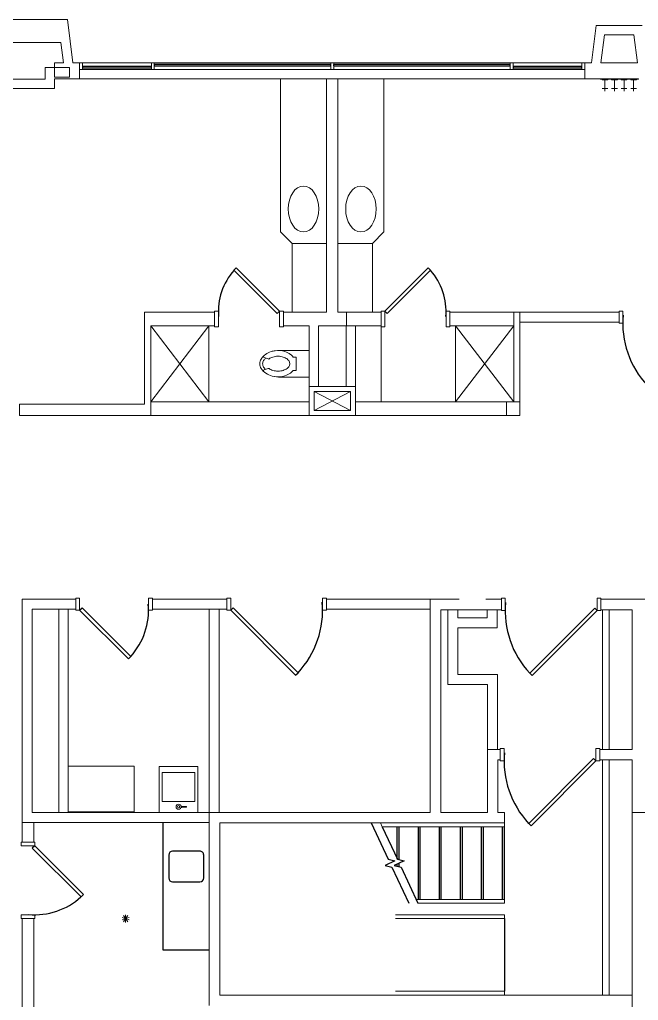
# Model space of a CAD drawing. Header units: inches. Extents: x -3174 to 3292, y 161 to 3697.
# Drawn here: x 558 to 882, y 3184 to 3697 of the extents above; entities that cross this region are included whole.
import ezdxf

# ---------------------------------------------------------------- set-up
doc = ezdxf.new("R2010")
doc.units = ezdxf.units.IN
doc.header["$LTSCALE"] = 96
doc.header["$MEASUREMENT"] = 0
for name, color, linetype, lineweight in [('A-DETL', 5, 'CONTINUOUS', 18), ('A-DETL-GENF', 3, 'CONTINUOUS', 18), ('A-FLOR-HRAL', 1, 'CONTINUOUS', 18), ('A-GENM', 6, 'CONTINUOUS', 18), ('A-GLAZ-CWMG', 3, 'CONTINUOUS', 18), ('I-WALL', 2, 'CONTINUOUS', 18), ('P-SANR-FIXT', 6, 'CONTINUOUS', 18)]:
    doc.layers.add(name, color=color, linetype=linetype, lineweight=lineweight)
for name, color, linetype in [('A-DOOR', 2, 'CONTINUOUS'), ('A-FLOR-CASE', 3, 'CONTINUOUS'), ('A-FLOR-STRS', 2, 'CONTINUOUS'), ('A-GLAZ', 2, 'CONTINUOUS')]:
    doc.layers.add(name, color=color, linetype=linetype)

# ---------------------------------------------------------------- blocks, each defined once
blk = doc.blocks.new('Eg_toilet_2D - Eg_toilet_2D-690829-258679-fp05')
at = {"layer": 'P-SANR-FIXT', "color": 253}
for p, q in [((0, 7), (14.87, 7)), ((6.71, 3.45), (8.26, 3.45)), ((6.71, -3.55), (6.71, 3.45)), ((23.53, 3.16), (21.3, 2.42)), ((8.26, -3.55), (6.71, -3.55)), ((21.3, -2.52), (23.5, -3.25)), ((16.5, -7), (0, -7))]:
    blk.add_line(p, q, dxfattribs=at)
for centre, radius, start, end in [((15.38, -2.85), 9.56, 107.1415, 126.6722), ((16.21, -5.54), 12.38, 81.7349, 107.1415), ((14.87, -9.84), 16.84, 75.0712, 90), ((16.17, -4.99), 11.82, 57.2317, 75.0712), ((14.11, -1.14), 7.43, 126.6722, 141.8648), ((12.84, -0.05), 2.76, 143.419, 216.581), ((14.11, -1.14), 4.43, 126.6724, 141.8648), ((15.38, -2.85), 6.56, 107.1414, 126.6724), ((16.21, -5.54), 9.38, 90, 107.1414), ((16.21, -5.54), 9.38, 72.8586, 90), ((17.04, -2.85), 6.56, 54.4829, 72.8586), ((21.14, 2.9), 0.5, 234.4829, 288.2438), ((18.14, -1.93), 8.18, 32.7617, 57.2317), ((18.14, -1.93), 6.68, 32.7616, 46.3142), ((23.37, 3.63), 0.5, 288.2438, 45.6721), ((21.13, 0), 3.12, 360, 32.7616), ((21.13, 0), 4.62, 360, 32.7617), ((21.13, 0), 4.62, 327.2385, 0), ((14.11, 1.04), 7.43, 218.1352, 233.3277), ((15.38, 2.75), 9.56, 233.3277, 252.8586), ((14.11, 1.04), 4.43, 218.1352, 233.3276), ((15.38, 2.75), 6.56, 233.3276, 252.8586), ((16.21, 5.44), 9.38, 252.8586, 270), ((16.21, 5.44), 9.38, 270, 287.1414), ((17.04, 2.75), 6.56, 287.1414, 305.5171), ((17.04, 2.75), 9.56, 287.1416, 306.6846), ((21.14, -3), 0.5, 71.7562, 125.5171), ((18.14, 1.93), 6.68, 312.7565, 327.2383), ((18.32, 1.04), 7.43, 306.6881, 316.5742), ((23.35, -3.73), 0.5, 316.5741, 71.7562), ((21.13, 0), 3.12, 327.2383, 0), ((18.14, 1.93), 8.18, 313.3097, 327.2385), ((16.21, 5.44), 12.38, 252.8586, 276.5859), ((16.21, 5.44), 12.38, 276.5859, 287.1416)]:
    blk.add_arc(centre, radius, start, end, dxfattribs=at)
blk = doc.blocks.new('Eg_shower_2D - Eg_shower_2D-1508689-258679-fp05')
at = {"layer": 'P-SANR-FIXT', "color": 253}
for p, q in [((-16, -20.32), (14.38, 19.31)), ((14.38, -20.32), (-16, 19.31)), ((14.38, 19.31), (14.38, -20.32))]:
    blk.add_line(p, q, dxfattribs=at)
blk = doc.blocks.new('Eg_shower_2D - Eg_shower_2D-1508660-258679-fp05')
at = {"layer": 'P-SANR-FIXT', "color": 253}
for p, q in [((-16, 20.32), (14.38, -19.31)), ((14.38, 20.32), (-16, -19.31)), ((14.38, -19.31), (14.38, 20.32))]:
    blk.add_line(p, q, dxfattribs=at)
blk = doc.blocks.new('generic door-single - 32_ x 84_-1536664-258679-fp05')
at = {"layer": 'A-DETL-GENF', "color": 253}
for p, q in [((-19.25, 6.69), (-21.25, 6.69)), ((-21.25, 6.69), (-21.25, -1.56)), ((-19.25, -1.56), (-19.25, 6.69)), ((14.75, 6.69), (12.75, 6.69)), ((12.75, 6.69), (12.75, -1.56)), ((14.75, -1.56), (14.75, 6.69)), ((-21.25, -1.56), (-19.25, -1.56)), ((12.75, -1.56), (14.75, -1.56))]:
    blk.add_line(p, q, dxfattribs=at)
at = {"layer": 'A-DOOR', "color": 253}
for p, q in [((-11.11, -22.95), (11.51, -0.33)), ((12.75, -1.56), (-9.88, -24.19)), ((12.75, -1.56), (11.51, -0.33)), ((-9.88, -24.19), (-11.11, -22.95))]:
    blk.add_line(p, q, dxfattribs=at)
blk.add_arc((12.75, -1.56), 31.98, 175, 221.8636, dxfattribs=at)
blk = doc.blocks.new('generic door-single - 48_ x 84_-3285723-258679-fp05')
at = {"layer": 'A-DETL-GENF', "color": 253}
for p, q in [((-27.25, 5.69), (-29.25, 5.69)), ((-29.25, 5.69), (-29.25, -0.56)), ((-27.25, -0.56), (-27.25, 5.69)), ((22.75, 5.69), (20.75, 5.69)), ((20.75, 5.69), (20.75, -0.56)), ((22.75, -0.56), (22.75, 5.69)), ((-29.25, -0.56), (-27.25, -0.56)), ((20.75, -0.56), (22.75, -0.56))]:
    blk.add_line(p, q, dxfattribs=at)
at = {"layer": 'A-DOOR', "color": 253}
for p, q in [((-14.43, -33.27), (19.51, 0.67)), ((20.75, -0.56), (19.51, 0.67)), ((20.75, -0.56), (-13.19, -34.5)), ((-13.19, -34.5), (-14.43, -33.27))]:
    blk.add_line(p, q, dxfattribs=at)
blk.add_arc((20.75, -0.56), 48.05, 175, 222.9126, dxfattribs=at)
blk = doc.blocks.new('generic door-single - 36_ x 84_-905279-258679-fp05')
at = {"layer": 'A-DETL-GENF', "color": 253}
for p, q in [((-21.25, 6.06), (-23.25, 6.06)), ((-23.25, 6.06), (-23.25, -0.94)), ((-21.25, -0.94), (-21.25, 6.06)), ((16.75, 6.06), (14.75, 6.06)), ((14.75, 6.06), (14.75, -0.94)), ((16.75, -0.94), (16.75, 6.06)), ((-23.25, -0.94), (-21.25, -0.94)), ((14.75, -0.94), (16.75, -0.94))]:
    blk.add_line(p, q, dxfattribs=at)
at = {"layer": 'A-DOOR', "color": 253}
for p, q in [((-11.94, -25.16), (13.51, 0.3)), ((14.75, -0.94), (13.51, 0.3)), ((14.75, -0.94), (-10.71, -26.39)), ((-10.71, -26.39), (-11.94, -25.16))]:
    blk.add_line(p, q, dxfattribs=at)
blk.add_arc((14.75, -0.94), 36, 175, 222.2137, dxfattribs=at)
blk = doc.blocks.new('Eg_counter_2D - counter-1535679-258679-fp05')
at = {"layer": 'A-GENM', "color": 253}
blk.add_line((0, 0), (-39.63, 0), dxfattribs=at)
blk = doc.blocks.new('Eg_counter_2D - counter-1535751-258679-fp05')
at = {"layer": 'A-GENM', "color": 253}
for p, q in [((-35.88, 0), (-35.88, -18)), ((0, 0), (-35.88, 0))]:
    blk.add_line(p, q, dxfattribs=at)
blk = doc.blocks.new('Eg_counter sink_2D - Eg_counter sink_2D-757407-258679-fp05')
at = {"layer": 'A-GENM', "color": 253}
for p, q in [((24, 6), (24, 86)), ((18, 0), (24, 6))]:
    blk.add_line(p, q, dxfattribs=at)
blk.add_ellipse((12, 18), major_axis=(0, 12), ratio=0.664899, dxfattribs=at)
blk = doc.blocks.new('Eg_counter_2D - counter-1535788-258679-fp05')
at = {"layer": 'A-GENM', "color": 253}
for p, q in [((-35.88, 18), (-35.88, 0)), ((-35.88, 0), (0, 0))]:
    blk.add_line(p, q, dxfattribs=at)
blk = doc.blocks.new('Eg_counter sink_2D - Eg_counter sink_2D-1229460-258679-fp05')
at = {"layer": 'A-GENM', "color": 253}
for p, q in [((18, 0), (24, -6)), ((24, -6), (24, -86))]:
    blk.add_line(p, q, dxfattribs=at)
blk.add_ellipse((12, -18), major_axis=(0, 12), ratio=0.664899, dxfattribs=at)
blk = doc.blocks.new('lab-case-counter-straight - 24_D x 34_H-770716-258679-fp05')
at = {"layer": 'A-FLOR-CASE', "color": 253}
for p, q in [((-45.51, 17.98), (-21.51, 17.98)), ((-45.51, -6.02), (-45.51, 17.98)), ((-21.51, 17.98), (-2.51, 17.98)), ((-2.51, 17.98), (21.24, 17.98)), ((-9.76, 13.12), (-9.76, -1.16)), ((4.24, 15.12), (-7.76, 15.12)), ((6.24, -1.16), (6.24, 13.12)), ((-7.76, -3.16), (4.24, -3.16))]:
    blk.add_line(p, q, dxfattribs=at)
for centre, start, end in [((-7.76, 13.12), 90, 180), ((4.24, 13.12), 360, 90), ((-7.76, -1.16), 180, 270), ((4.24, -1.16), 270, 0)]:
    blk.add_arc(centre, 2, start, end, dxfattribs=at)
blk = doc.blocks.new('Eg_counter_2D - counter-770862-258679-fp05')
at = {"layer": 'A-GENM', "color": 253}
for p, q in [((0, 0), (-34.5, 0)), ((0, -24), (0, 0)), ((-34.5, -24), (0, -24))]:
    blk.add_line(p, q, dxfattribs=at)
blk = doc.blocks.new('generic door-single - 48_ x 84_-3285713-258679-fp05')
at = {"layer": 'A-DETL-GENF', "color": 253}
for p, q in [((-29.25, -5.69), (-29.25, 0.56)), ((-29.25, 0.56), (-27.25, 0.56)), ((-27.25, 0.56), (-27.25, -5.69)), ((20.75, -5.69), (20.75, 0.56)), ((20.75, 0.56), (22.75, 0.56)), ((22.75, 0.56), (22.75, -5.69)), ((-27.25, -5.69), (-29.25, -5.69)), ((22.75, -5.69), (20.75, -5.69))]:
    blk.add_line(p, q, dxfattribs=at)
at = {"layer": 'A-DOOR', "color": 253}
for p, q in [((-13.19, 34.5), (-14.43, 33.27)), ((-14.43, 33.27), (19.51, -0.67)), ((20.75, 0.56), (-13.19, 34.5)), ((20.75, 0.56), (19.51, -0.67))]:
    blk.add_line(p, q, dxfattribs=at)
blk.add_arc((20.75, 0.56), 48.05, 137.0874, 185, dxfattribs=at)
blk = doc.blocks.new('generic door-single - 32_ x 84_-1536800-258679-fp05')
at = {"layer": 'A-DETL-GENF', "color": 253}
for p, q in [((-21.25, -6.69), (-21.25, 1.56)), ((-21.25, 1.56), (-19.25, 1.56)), ((-19.25, 1.56), (-19.25, -6.69)), ((12.75, -6.69), (12.75, 1.56)), ((12.75, 1.56), (14.75, 1.56)), ((14.75, 1.56), (14.75, -6.69)), ((-19.25, -6.69), (-21.25, -6.69)), ((14.75, -6.69), (12.75, -6.69))]:
    blk.add_line(p, q, dxfattribs=at)
at = {"layer": 'A-DOOR', "color": 253}
for p, q in [((-9.88, 24.19), (-11.11, 22.95)), ((-11.11, 22.95), (11.51, 0.33)), ((12.75, 1.56), (-9.88, 24.19)), ((12.75, 1.56), (11.51, 0.33))]:
    blk.add_line(p, q, dxfattribs=at)
blk.add_arc((12.75, 1.56), 31.98, 138.1364, 185, dxfattribs=at)
blk = doc.blocks.new('generic door-single - 48_ x 84_-1540747-258679-fp05')
at = {"layer": 'A-DETL-GENF', "color": 253}
for p, q in [((-27.25, 5.81), (-29.25, 5.81)), ((-29.25, 5.81), (-29.25, -0.69)), ((-27.25, -0.69), (-27.25, 5.81)), ((22.75, 5.81), (20.75, 5.81)), ((20.75, 5.81), (20.75, -0.69)), ((22.75, -0.69), (22.75, 5.81)), ((-29.25, -0.69), (-27.25, -0.69)), ((20.75, -0.69), (22.75, -0.69))]:
    blk.add_line(p, q, dxfattribs=at)
at = {"layer": 'A-DOOR', "color": 253}
for p, q in [((-14.43, -33.39), (19.51, 0.55)), ((20.75, -0.69), (19.51, 0.55)), ((20.75, -0.69), (-13.19, -34.63)), ((-13.19, -34.63), (-14.43, -33.39))]:
    blk.add_line(p, q, dxfattribs=at)
blk.add_arc((20.75, -0.69), 48.05, 175, 222.9126, dxfattribs=at)
blk = doc.blocks.new('generic door-single - 48_ x 84_-3285756-258679-fp05')
at = {"layer": 'A-DETL-GENF', "color": 253}
for p, q in [((-27.25, 5.81), (-29.25, 5.81)), ((-29.25, 5.81), (-29.25, -0.69)), ((-27.25, -0.69), (-27.25, 5.81)), ((22.75, 5.81), (20.75, 5.81)), ((20.75, 5.81), (20.75, -0.69)), ((22.75, -0.69), (22.75, 5.81)), ((-29.25, -0.69), (-27.25, -0.69)), ((20.75, -0.69), (22.75, -0.69))]:
    blk.add_line(p, q, dxfattribs=at)
at = {"layer": 'A-DOOR', "color": 253}
for p, q in [((-14.43, -33.39), (19.51, 0.55)), ((20.75, -0.69), (19.51, 0.55)), ((20.75, -0.69), (-13.19, -34.63)), ((-13.19, -34.63), (-14.43, -33.39))]:
    blk.add_line(p, q, dxfattribs=at)
blk.add_arc((20.75, -0.69), 48.05, 175, 222.9126, dxfattribs=at)
blk = doc.blocks.new('Top Rail Type - Top Rail_Internal_-1543911-258679-fp05')
at = {"layer": 'A-FLOR-HRAL', "color": 253}
for p, q in [((330.21, 1142.07), (387.15, 1142.07)), ((387.15, 1142.07), (387.15, 1140.07))]:
    blk.add_line(p, q, dxfattribs=at)
blk = doc.blocks.new('Top Rail Type - Top Rail_Internal_-V12-258679-fp05')
at = {"layer": 'A-FLOR-HRAL', "color": 253}
for p, q in [((322.36, 1230.07), (323.29, 1228.07)), ((379.17, 1230.07), (322.36, 1230.07)), ((387.15, 1228.07), (323.29, 1228.07)), ((387.15, 1228.07), (387.15, 1230.07))]:
    blk.add_line(p, q, dxfattribs=at)
blk = doc.blocks.new('Top Rail Type - Top Rail_Internal_-1543912-258679-fp05')
at = {"layer": 'A-FLOR-HRAL', "color": 253}
for p, q in [((330.21, 1182.07), (387.15, 1182.07)), ((330.21, 1180.07), (387.15, 1180.07)), ((387.15, 1182.07), (387.15, 1180.07))]:
    blk.add_line(p, q, dxfattribs=at)
blk = doc.blocks.new('Top Rail Type - Top Rail_Internal_-V13-258679-fp05')
at = {"layer": 'A-FLOR-HRAL', "color": 253}
for p, q in [((341.01, 1190.07), (341.95, 1188.07)), ((387.15, 1190.07), (341.01, 1190.07)), ((387.15, 1188.07), (387.15, 1190.07)), ((387.15, 1188.07), (341.95, 1188.07))]:
    blk.add_line(p, q, dxfattribs=at)
blk = doc.blocks.new('plumb-sink-clinical services - Regular-1845266-258679-fp05')
at = {"layer": 'P-SANR-FIXT', "color": 253}
for p, q in [((-10.34, -24), (-10.34, 0)), ((-10.34, 0), (9.79, 0)), ((9.79, 0), (9.79, -24)), ((-1.99, -2.84), (-4.26, -2.84)), ((-4.26, -3.16), (-1.99, -3.16)), ((-1.99, -2.66), (-1.99, -3.34)), ((-1.57, -2.66), (-1.99, -2.66)), ((-1.99, -3.34), (-1.57, -3.34)), ((-8.84, -20.96), (-8.84, -5.71)), ((-8.84, -5.71), (8.29, -5.71)), ((8.29, -5.71), (8.29, -20.96)), ((9.79, -24), (-10.34, -24)), ((8.29, -20.96), (-8.84, -20.96))]:
    blk.add_line(p, q, dxfattribs=at)
for radius in [1.34, 0.571]:
    blk.add_circle((-0.28, -3), radius, dxfattribs=at)
blk.add_arc((-4.26, -3), 0.156, 90, 270, dxfattribs=at)
blk = doc.blocks.new('System Panel - Summit_Glazed 3-2067557-258679-fp05')
at = {"layer": 'A-GLAZ', "color": 253}
for p, q in [((18, -0.1875), (-18, -0.1875)), ((-18, -0.1875), (-18, -0.8125)), ((-18, -0.8125), (18, -0.8125)), ((18, -0.8125), (18, -0.1875))]:
    blk.add_line(p, q, dxfattribs=at)
blk = doc.blocks.new('System Panel - Summit_Glazed 1-2067590-258679-fp05')
at = {"layer": 'A-GLAZ', "color": 253}
for p, q in [((46.125, 0.8125), (-46.125, 0.8125)), ((-46.125, 0.8125), (-46.125, 0.1875)), ((-46.125, 0.1875), (46.125, 0.1875)), ((46.125, 0.1875), (46.125, 0.8125))]:
    blk.add_line(p, q, dxfattribs=at)
blk = doc.blocks.new('Rectangular Mullion - 1_5_ x 3 3_8_ rectangular-2067243-258679-fp05')
at = {"layer": 'A-GLAZ-CWMG', "color": 253}
for p, q in [((-0.75, 1.6875), (0.75, 1.6875)), ((-0.75, -1.6875), (-0.75, 1.6875)), ((0.75, 1.6875), (0.75, -1.6875)), ((0.75, -1.6875), (-0.75, -1.6875))]:
    blk.add_line(p, q, dxfattribs=at)
blk = doc.blocks.new('Rectangular Mullion - 1_5_ x 3 3_8_ rectangular-2067548-258679-fp05')
at = {"layer": 'A-GLAZ-CWMG', "color": 253}
for p, q in [((502.65, 1627.45), (466.65, 1627.45)), ((502.65, 1624.07), (466.65, 1624.07))]:
    blk.add_line(p, q, dxfattribs=at)
blk = doc.blocks.new('Rectangular Mullion - 1_5_ x 3 3_8_ rectangular-2067585-258679-fp05')
at = {"layer": 'A-GLAZ-CWMG', "color": 253}
for p, q in [((690.15, 1627.45), (597.9, 1627.45)), ((690.15, 1624.07), (597.9, 1624.07))]:
    blk.add_line(p, q, dxfattribs=at)
blk = doc.blocks.new('Rectangular Mullion - 1_5_ x 3 3_8_ rectangular-2067122-258679-fp05')
at = {"layer": 'A-GLAZ-CWMG', "color": 253}
for p, q in [((-1.5, 1.6875), (0, 1.6875)), ((-1.5, -1.6875), (-1.5, 1.6875)), ((0, 1.6875), (0, -1.6875)), ((0, -1.6875), (-1.5, -1.6875))]:
    blk.add_line(p, q, dxfattribs=at)
blk = doc.blocks.new('Rectangular Mullion - 1_5_ x 3 3_8_ rectangular-2067073-258679-fp05')
at = {"layer": 'A-GLAZ-CWMG', "color": 253}
for p, q in [((0, 1.6875), (-1.5, 1.6875)), ((-1.5, 1.6875), (-1.5, -1.6875)), ((0, -1.6875), (0, 1.6875)), ((-1.5, -1.6875), (0, -1.6875))]:
    blk.add_line(p, q, dxfattribs=at)
blk = doc.blocks.new('Headwall Outlet - Med Air_Mark - A-1187348-258679-fp05')
at = {"layer": 'A-GENM', "color": 253}
for p, q in [((-2.5, 0), (2.5, 0)), ((-2.5, 0), (-2.5, -0.11)), ((-0.92, -0.11), (-2.5, -0.11)), ((-1.5, -0.11), (-1.5, -0.43)), ((-1.37, -0.43), (-1.5, -0.43)), ((-1.5, -0.43), (-1.5, -0.43)), ((-1.5, -4.93), (1.5, -4.93)), ((1.38, -0.43), (-1.37, -0.43)), ((-0.92, -0.11), (-0.02, -0.11)), ((-0.92, -0.11), (-0.92, -0.21)), ((-0.02, -0.21), (-0.92, -0.21)), ((-0.02, -0.11), (0.95, -0.11)), ((-0.02, -0.11), (-0.02, -0.21)), ((0.95, -0.21), (-0.02, -0.21)), ((0, -0.43), (0, -6.43)), ((0.95, -0.21), (0.95, -0.11)), ((2.5, -0.11), (0.95, -0.11)), ((1.5, -0.43), (1.38, -0.43)), ((1.5, -0.43), (1.5, -0.11)), ((1.5, -0.43), (1.5, -0.43)), ((2.5, 0), (2.5, -0.11))]:
    blk.add_line(p, q, dxfattribs=at)
blk = doc.blocks.new('Headwall Outlet - Med Vaccum_Mark - V-1187350-258679-fp05')
at = {"layer": 'A-GENM', "color": 253}
for p, q in [((-2.5, 0), (2.5, 0)), ((-2.5, 0), (-2.5, -0.11)), ((-0.97, -0.11), (-2.5, -0.11)), ((-1.5, -0.11), (-1.5, -0.43)), ((-1.37, -0.43), (-1.5, -0.43)), ((-1.5, -0.43), (-1.5, -0.43)), ((-1.5, -4.93), (1.5, -4.93)), ((1.38, -0.43), (-1.37, -0.43)), ((-0.97, -0.11), (-0.01, -0.11)), ((-0.97, -0.11), (-0.97, -0.21)), ((-0.01, -0.21), (-0.97, -0.21)), ((-0.01, -0.11), (0.93, -0.11)), ((-0.01, -0.11), (-0.01, -0.21)), ((0.93, -0.21), (-0.01, -0.21)), ((0, -0.43), (0, -6.43)), ((0.93, -0.21), (0.93, -0.11)), ((2.5, -0.11), (0.93, -0.11)), ((1.5, -0.43), (1.38, -0.43)), ((1.5, -0.43), (1.5, -0.11)), ((1.5, -0.43), (1.5, -0.43)), ((2.5, 0), (2.5, -0.11))]:
    blk.add_line(p, q, dxfattribs=at)
blk = doc.blocks.new('Headwall Outlet - reserve - S-2196924-258679-fp05')
at = {"layer": 'A-GENM', "color": 253}
for p, q in [((-2.5, 0), (2.5, 0)), ((-2.5, 0), (-2.5, -0.11)), ((-0.81, -0.11), (-2.5, -0.11)), ((-1.5, -0.11), (-1.5, -0.43)), ((-1.37, -0.43), (-1.5, -0.43)), ((-1.5, -0.43), (-1.5, -0.43)), ((-1.5, -4.93), (1.5, -4.93)), ((1.38, -0.43), (-1.37, -0.43)), ((-0.81, -0.11), (-0.56, -0.11)), ((-0.81, -0.11), (-0.81, -0.21)), ((-0.56, -0.21), (-0.81, -0.21)), ((-0.56, -0.11), (-0.2, -0.11)), ((-0.56, -0.11), (-0.56, -0.21)), ((-0.2, -0.21), (-0.56, -0.21)), ((-0.2, -0.11), (0.28, -0.11)), ((-0.2, -0.11), (-0.2, -0.21)), ((0.28, -0.21), (-0.2, -0.21)), ((0, -0.43), (0, -6.43)), ((0.28, -0.11), (0.64, -0.11)), ((0.28, -0.11), (0.28, -0.21)), ((0.64, -0.21), (0.28, -0.21)), ((0.64, -0.11), (0.88, -0.11)), ((0.64, -0.11), (0.64, -0.21)), ((0.88, -0.21), (0.64, -0.21)), ((0.88, -0.11), (0.88, -0.21)), ((0.89, -0.11), (0.89, -0.21)), ((2.5, -0.11), (0.89, -0.11)), ((1.5, -0.43), (1.38, -0.43)), ((1.5, -0.43), (1.5, -0.11)), ((1.5, -0.43), (1.5, -0.43)), ((2.5, 0), (2.5, -0.11))]:
    blk.add_line(p, q, dxfattribs=at)
blk = doc.blocks.new('Headwall Outlet - Med Oxygen_Mark - O2-1187352-258679-fp05')
at = {"layer": 'A-GENM', "color": 253}
for p, q in [((-2.5, 0), (2.5, 0)), ((-2.5, 0), (-2.5, -0.11)), ((-0.74, -0.11), (-2.5, -0.11)), ((-1.5, -0.11), (-1.5, -0.43)), ((-1.37, -0.43), (-1.5, -0.43)), ((-1.5, -0.43), (-1.5, -0.43)), ((-1.5, -4.93), (1.5, -4.93)), ((1.38, -0.43), (-1.37, -0.43)), ((-0.74, -0.11), (-0.62, -0.11)), ((-0.74, -0.11), (-0.74, -0.21)), ((-0.62, -0.21), (-0.74, -0.21)), ((-0.62, -0.11), (-0.5, -0.11)), ((-0.62, -0.11), (-0.62, -0.21)), ((-0.5, -0.21), (-0.62, -0.21)), ((-0.5, -0.11), (-0.26, -0.11)), ((-0.5, -0.11), (-0.5, -0.21)), ((-0.26, -0.21), (-0.5, -0.21)), ((-0.26, -0.11), (-0.02, -0.11)), ((-0.26, -0.11), (-0.26, -0.21)), ((-0.02, -0.21), (-0.26, -0.21)), ((-0.02, -0.11), (0.47, -0.11)), ((-0.02, -0.11), (-0.02, -0.21)), ((0.47, -0.21), (-0.02, -0.21)), ((0, -0.43), (0, -6.43)), ((0.47, -0.11), (0.71, -0.11)), ((0.47, -0.11), (0.47, -0.21)), ((0.71, -0.21), (0.47, -0.21)), ((0.71, -0.11), (0.95, -0.11)), ((0.71, -0.11), (0.71, -0.21)), ((0.95, -0.21), (0.71, -0.21)), ((0.95, -0.11), (1.07, -0.11)), ((0.95, -0.11), (0.95, -0.21)), ((1.07, -0.21), (0.95, -0.21)), ((1.07, -0.11), (1.19, -0.11)), ((1.07, -0.11), (1.07, -0.21)), ((1.19, -0.21), (1.07, -0.21)), ((1.19, -0.11), (1.19, -0.21)), ((2.5, -0.11), (1.19, -0.11)), ((1.5, -0.43), (1.38, -0.43)), ((1.5, -0.43), (1.5, -0.11)), ((1.5, -0.43), (1.5, -0.43)), ((2.5, 0), (2.5, -0.11))]:
    blk.add_line(p, q, dxfattribs=at)
blk = doc.blocks.new('generic door-single - 36_ x 84_-3635601-258679-fp05')
at = {"layer": 'A-DETL-GENF', "color": 253}
for p, q in [((-23.25, -5.69), (-23.25, 0.56)), ((-23.25, 0.56), (-21.25, 0.56)), ((-21.25, 0.56), (-21.25, -5.69)), ((14.75, -5.69), (14.75, 0.56)), ((14.75, 0.56), (16.75, 0.56)), ((16.75, 0.56), (16.75, -5.69)), ((-21.25, -5.69), (-23.25, -5.69)), ((16.75, -5.69), (14.75, -5.69))]:
    blk.add_line(p, q, dxfattribs=at)
at = {"layer": 'A-DOOR', "color": 253}
for p, q in [((-10.71, 26.02), (-11.94, 24.78)), ((14.75, 0.56), (-10.71, 26.02)), ((-11.94, 24.78), (13.51, -0.67)), ((14.75, 0.56), (13.51, -0.67))]:
    blk.add_line(p, q, dxfattribs=at)
blk.add_arc((14.75, 0.56), 36, 137.7863, 185, dxfattribs=at)
blk = doc.blocks.new('ceiling_sprinkler head - ceiling_sprinkler head-3801902-258679-fp05')
at = {"layer": 'A-GENM', "color": 253}
for p in [(-1.9, 0.62), (-1.9, -0.62), (-1.18, 1.62), (-1.18, -1.62), (0, 2), (1.18, 1.62), (1.9, 0.62), (1.9, -0.62), (1.18, -1.62), (0, -2)]:
    blk.add_line(p, (0, 0), dxfattribs=at)
blk.add_circle((0, 0), 0.25, dxfattribs=at)

msp = doc.modelspace()

# ---------------------------------------------------------------- linework, layer by layer
at = {"layer": 'A-DETL', "color": 253}
for p, q in [((712.12, 3492.62), (731.12, 3502.62)), ((712.12, 3502.62), (731.12, 3492.62))]:
    msp.add_line(p, q, dxfattribs=at)
at = {"layer": 'A-FLOR-STRS', "color": 253}
for p, q in [((742.02, 3276.99), (750.87, 3258.03)), ((747.76, 3274.99), (755.67, 3258.03)), ((755.62, 3258.14), (755.62, 3274.99)), ((756.62, 3257.8), (756.62, 3274.99)), ((766.62, 3236.99), (766.62, 3274.99)), ((767.62, 3236.99), (767.62, 3274.99)), ((777.62, 3236.99), (777.62, 3274.99)), ((778.62, 3236.99), (778.62, 3274.99)), ((788.62, 3236.99), (788.62, 3274.99)), ((789.62, 3236.99), (789.62, 3274.99)), ((799.62, 3236.99), (799.62, 3274.99)), ((800.62, 3236.99), (800.62, 3274.99)), ((810.62, 3236.99), (810.62, 3274.99)), ((811.62, 3236.99), (811.62, 3274.99)), ((754.37, 3257.18), (749.27, 3254.8)), ((750.87, 3258.03), (754.37, 3257.18)), ((759.17, 3257.18), (754.07, 3254.8)), ((755.67, 3258.03), (759.17, 3257.18)), ((756.62, 3254.18), (756.62, 3255.99)), ((749.27, 3254.8), (752.77, 3253.95)), ((752.77, 3253.95), (761.61, 3234.99)), ((754.07, 3254.8), (757.57, 3253.95)), ((755.62, 3254.43), (755.62, 3255.52)), ((757.57, 3253.95), (766.41, 3234.99)), ((811.62, 3226.99), (811.62, 3188.99))]:
    msp.add_line(p, q, dxfattribs=at)
at = {"layer": 'I-WALL', "color": 253}
for p, q in [((583.24, 3696.99), (256.62, 3696.99)), ((586.07, 3674.37), (583.24, 3696.99)), ((859.62, 3693.99), (857.16, 3674.37)), ((883.62, 3693.99), (859.62, 3693.99)), ((862.08, 3674.37), (863.92, 3689.12)), ((863.92, 3689.12), (879.31, 3689.12)), ((879.31, 3689.12), (881.16, 3674.37)), ((503.24, 3684.99), (579.83, 3684.99)), ((579.83, 3684.99), (581.16, 3674.37)), ((584.23, 3671.87), (571.62, 3671.87)), ((571.62, 3671.87), (571.62, 3665.87)), ((581.16, 3674.37), (576.49, 3674.37)), ((576.49, 3674.37), (576.49, 3666.99)), ((584.23, 3666.99), (584.23, 3671.87)), ((589.62, 3674.37), (586.07, 3674.37)), ((589.62, 3665.99), (589.62, 3674.37)), ((857.16, 3674.37), (853.62, 3674.37)), ((853.62, 3674.37), (853.62, 3665.99)), ((881.16, 3674.37), (862.08, 3674.37)), ((576.49, 3666.99), (584.23, 3666.99)), ((853.6, 3665.99), (853.6, 3670.99)), ((571.62, 3665.87), (548.05, 3665.87)), ((861.62, 3665.99), (576.49, 3665.99)), ((576.49, 3660.99), (576.49, 3665.99)), ((718.62, 3665.99), (718.62, 3544.12)), ((724.62, 3544.12), (724.62, 3665.99)), ((543.18, 3660.99), (576.49, 3660.99)), ((623.49, 3544.12), (623.49, 3495.99)), ((660.12, 3544.12), (623.49, 3544.12)), ((660.12, 3536.87), (660.12, 3544.12)), ((718.62, 3544.12), (696.12, 3544.12)), ((696.12, 3544.12), (696.12, 3536.87)), ((747.12, 3544.12), (724.62, 3544.12)), ((729.12, 3536.87), (729.12, 3544.12)), ((747.12, 3536.87), (747.12, 3544.12)), ((783.12, 3544.12), (783.12, 3536.87)), ((871.49, 3544.12), (783.12, 3544.12)), ((816.49, 3497.24), (816.49, 3544.12)), ((819.74, 3544.12), (819.74, 3489.99)), ((871.49, 3538.87), (871.49, 3544.12)), ((819.74, 3538.87), (871.49, 3538.87)), ((626.74, 3489.99), (626.74, 3536.87)), ((626.74, 3536.87), (660.12, 3536.87)), ((696.12, 3536.87), (709.49, 3536.87)), ((709.49, 3536.87), (709.49, 3489.99)), ((714.37, 3536.87), (747.12, 3536.87)), ((714.37, 3505.2), (714.37, 3536.87)), ((728.87, 3536.87), (728.87, 3505.24)), ((733.74, 3536.87), (733.74, 3489.99)), ((783.12, 3536.87), (816.49, 3536.87)), ((733.74, 3505.24), (709.49, 3505.24)), ((709.49, 3505.2), (714.37, 3505.2)), ((712.12, 3502.62), (731.12, 3502.62)), ((712.12, 3492.62), (712.12, 3502.62)), ((731.12, 3502.62), (731.12, 3492.62)), ((709.49, 3497.24), (626.74, 3497.24)), ((819.74, 3497.24), (733.74, 3497.24)), ((812.74, 3489.99), (812.74, 3497.24)), ((623.49, 3495.99), (558.24, 3495.99)), ((558.24, 3495.99), (558.24, 3489.99)), ((731.12, 3492.62), (712.12, 3492.62)), ((558.24, 3489.99), (819.74, 3489.99)), ((587.62, 3393.99), (559.62, 3393.99)), ((559.62, 3393.99), (559.62, 3266.99)), ((587.62, 3388.74), (587.62, 3393.99)), ((666.55, 3393.99), (627.62, 3393.99)), ((627.62, 3393.99), (627.62, 3388.74)), ((666.55, 3388.74), (666.55, 3393.99)), ((787.99, 3393.99), (718.55, 3393.99)), ((718.55, 3393.99), (718.55, 3388.74)), ((772.87, 3393.99), (772.87, 3282.49)), ((810.02, 3393.99), (801.87, 3393.99)), ((810.02, 3388.49), (810.02, 3393.99)), ((955.62, 3393.99), (862.02, 3393.99)), ((862.02, 3393.99), (862.02, 3388.49)), ((564.87, 3388.74), (587.62, 3388.74)), ((564.87, 3282.49), (564.87, 3388.74)), ((578.74, 3388.74), (578.74, 3282.49)), ((583.62, 3282.49), (583.62, 3388.74)), ((627.62, 3388.74), (666.55, 3388.74)), ((657.3, 3388.74), (657.3, 3181.49)), ((662.55, 3282.49), (662.55, 3388.74)), ((718.55, 3388.74), (772.87, 3388.74)), ((778.37, 3388.49), (810.02, 3388.49)), ((778.37, 3282.49), (778.37, 3388.49)), ((781.99, 3388.49), (781.99, 3349.37)), ((787.24, 3384.24), (787.24, 3388.49)), ((802.62, 3384.24), (787.24, 3384.24)), ((802.62, 3388.49), (802.62, 3384.24)), ((807.87, 3378.99), (807.87, 3388.49)), ((862.02, 3388.49), (878.37, 3388.49)), ((862.8, 3388.49), (862.8, 3315.49)), ((866.43, 3315.49), (866.43, 3388.49)), ((878.37, 3388.49), (878.37, 3315.49)), ((787.24, 3354.62), (787.24, 3378.99)), ((787.24, 3378.99), (807.87, 3378.99)), ((807.99, 3354.62), (787.24, 3354.62)), ((807.99, 3315.49), (807.99, 3354.62)), ((781.99, 3349.37), (802.74, 3349.37)), ((802.74, 3349.37), (802.74, 3282.49)), ((802.74, 3315.49), (809.46, 3315.49)), ((809.46, 3309.99), (809.46, 3315.49)), ((878.37, 3315.49), (861.46, 3315.49)), ((861.46, 3315.49), (861.46, 3309.99)), ((808.24, 3282.49), (808.24, 3309.99)), ((808.24, 3309.99), (809.46, 3309.99)), ((861.46, 3309.99), (878.37, 3309.99)), ((862.8, 3309.99), (862.8, 3186.99)), ((866.43, 3186.99), (866.43, 3309.99)), ((878.37, 3309.99), (878.37, 3075.24)), ((772.87, 3282.49), (564.87, 3282.49)), ((802.74, 3282.49), (778.37, 3282.49)), ((811.62, 3282.49), (808.24, 3282.49)), ((811.62, 3276.99), (811.62, 3282.49)), ((878.37, 3282.49), (994.62, 3282.49)), ((559.62, 3277.24), (657.3, 3277.24)), ((565.62, 3266.99), (565.62, 3277.24)), ((662.8, 3186.99), (662.8, 3276.99)), ((662.8, 3276.99), (746.82, 3276.99)), ((803.62, 3276.99), (811.62, 3276.99)), ((559.62, 3266.99), (565.62, 3266.99)), ((559.62, 3226.99), (559.62, 3069.99)), ((565.62, 3226.99), (559.62, 3226.99)), ((565.62, 3175.99), (565.62, 3226.99)), ((878.37, 3186.99), (662.8, 3186.99))]:
    msp.add_line(p, q, dxfattribs=at)

# ---------------------------------------------------------------- block references
at = {"layer": 'A-DOOR', "color": 253}
for name, p in [('generic door-single - 32_ x 84_-1536800-258679-fp05', (681.37, 3543.05)), ('generic door-single - 48_ x 84_-3285723-258679-fp05', (900.74, 3538.93)), ('generic door-single - 48_ x 84_-3285756-258679-fp05', (839.27, 3388.68)), ('generic door-single - 48_ x 84_-1540747-258679-fp05', (838.71, 3310.18))]:
    msp.add_blockref(name, p, dxfattribs=at)
for name, p, rotation in [('generic door-single - 32_ x 84_-1536664-258679-fp05', (761.87, 3543.05), 180), ('generic door-single - 36_ x 84_-3635601-258679-fp05', (604.37, 3388.8), 180), ('generic door-single - 48_ x 84_-3285713-258679-fp05', (689.3, 3388.8), 180), ('generic door-single - 36_ x 84_-905279-258679-fp05', (565.18, 3250.24), 89.99999999999991)]:
    msp.add_blockref(name, p, dxfattribs=dict(at, rotation=rotation))
at = {"layer": 'A-FLOR-CASE', "color": 253, "rotation": 90.00000000000007}
msp.add_blockref('lab-case-counter-straight - 24_D x 34_H-770716-258679-fp05', (651.28, 3256), dxfattribs=at)
at = {"layer": 'A-FLOR-HRAL', "color": 253}
for name in ['Top Rail Type - Top Rail_Internal_-V12-258679-fp05', 'Top Rail Type - Top Rail_Internal_-V13-258679-fp05', 'Top Rail Type - Top Rail_Internal_-1543912-258679-fp05', 'Top Rail Type - Top Rail_Internal_-1543911-258679-fp05']:
    msp.add_blockref(name, (424.46, 2046.92), dxfattribs=at)
at = {"layer": 'A-GENM', "color": 253}
for name, p, rotation in [('Eg_counter sink_2D - Eg_counter sink_2D-1229460-258679-fp05', (718.62, 3579.99), 180), ('Eg_counter_2D - counter-1535788-258679-fp05', (700.62, 3544.12), 269.9999999999999), ('Eg_counter_2D - counter-1535751-258679-fp05', (742.62, 3544.12), 270.0000000000001), ('Eg_counter_2D - counter-1535679-258679-fp05', (747.12, 3497.24), 270.0000000000001)]:
    msp.add_blockref(name, p, dxfattribs=dict(at, rotation=rotation))
for name, p in [('Eg_counter sink_2D - Eg_counter sink_2D-757407-258679-fp05', (724.62, 3579.99)), ('Headwall Outlet - reserve - S-2196924-258679-fp05', (864.12, 3665.99)), ('Headwall Outlet - Med Vaccum_Mark - V-1187350-258679-fp05', (869.12, 3665.99)), ('Headwall Outlet - Med Air_Mark - A-1187348-258679-fp05', (874.12, 3665.99)), ('Headwall Outlet - Med Oxygen_Mark - O2-1187352-258679-fp05', (879.12, 3665.99)), ('Eg_counter_2D - counter-770862-258679-fp05', (618.12, 3306.74)), ('ceiling_sprinkler head - ceiling_sprinkler head-3801902-258679-fp05', (613.65, 3226.99))]:
    msp.add_blockref(name, p, dxfattribs=at)
at = {"layer": 'A-GLAZ', "color": 253}
for name, p in [('System Panel - Summit_Glazed 3-2067557-258679-fp05', (609.12, 3672.68)), ('System Panel - Summit_Glazed 1-2067590-258679-fp05', (674.74, 3672.68)), ('System Panel - Summit_Glazed 1-2067590-258679-fp05', (768.49, 3672.68)), ('System Panel - Summit_Glazed 3-2067557-258679-fp05', (834.12, 3672.68))]:
    msp.add_blockref(name, p, dxfattribs=at)
at = {"layer": 'A-GLAZ-CWMG', "color": 253, "rotation": 180}
msp.add_blockref('Rectangular Mullion - 1_5_ x 3 3_8_ rectangular-2067073-258679-fp05', (589.62, 3672.68), dxfattribs=at)
at = {"layer": 'A-GLAZ-CWMG', "color": 253}
for name, p in [('Rectangular Mullion - 1_5_ x 3 3_8_ rectangular-2067548-258679-fp05', (124.46, 2046.92)), ('Rectangular Mullion - 1_5_ x 3 3_8_ rectangular-2067585-258679-fp05', (30.71, 2046.92)), ('Rectangular Mullion - 1_5_ x 3 3_8_ rectangular-2067585-258679-fp05', (124.46, 2046.92)), ('Rectangular Mullion - 1_5_ x 3 3_8_ rectangular-2067548-258679-fp05', (349.46, 2046.92))]:
    msp.add_blockref(name, p, dxfattribs=at)
at = {"layer": 'A-GLAZ-CWMG', "color": 253, "extrusion": (0, 0, -1), "rotation": 180}
for name, p in [('Rectangular Mullion - 1_5_ x 3 3_8_ rectangular-2067243-258679-fp05', (-627.87, 3672.68)), ('Rectangular Mullion - 1_5_ x 3 3_8_ rectangular-2067243-258679-fp05', (-721.62, 3672.68)), ('Rectangular Mullion - 1_5_ x 3 3_8_ rectangular-2067243-258679-fp05', (-815.37, 3672.68)), ('Rectangular Mullion - 1_5_ x 3 3_8_ rectangular-2067122-258679-fp05', (-853.62, 3672.68))]:
    msp.add_blockref(name, p, dxfattribs=at)
at = {"layer": 'P-SANR-FIXT', "color": 253}
msp.add_blockref('Eg_shower_2D - Eg_shower_2D-1508689-258679-fp05', (642.74, 3517.56), dxfattribs=at)
at = {"layer": 'P-SANR-FIXT', "color": 253, "rotation": 180}
for name, p in [('Eg_shower_2D - Eg_shower_2D-1508660-258679-fp05', (800.49, 3517.56)), ('Eg_toilet_2D - Eg_toilet_2D-690829-258679-fp05', (709.49, 3517.05)), ('plumb-sink-clinical services - Regular-1845266-258679-fp05', (641.03, 3282.49))]:
    msp.add_blockref(name, p, dxfattribs=at)

doc.saveas('drawing.dxf')
